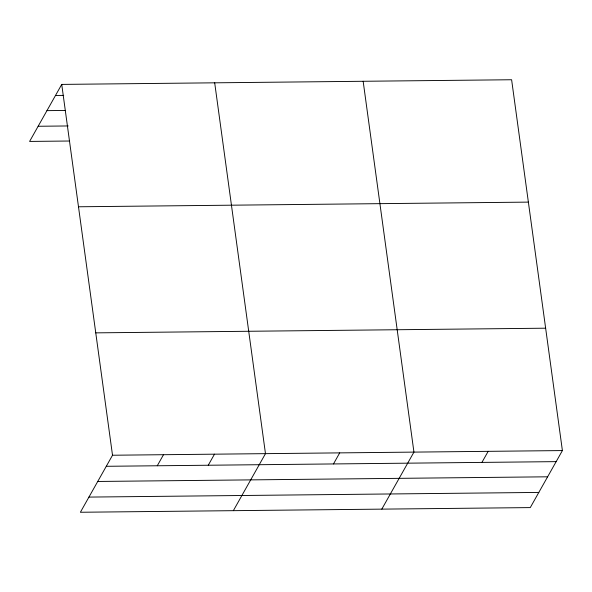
<?xml version="1.0" encoding="UTF-8"?>
<svg xmlns="http://www.w3.org/2000/svg" width="592" height="592" viewBox="0 0 592 592"><rect width="100%" height="100%" fill="white"/><g stroke="black" fill="none" stroke-linecap="round" stroke-linejoin="round"><path stroke-width="0.89" d="M61.731 84.404L112.517 455.233L80.386 512.258L530.269 507.596L562.4 450.571L511.614 79.742L61.731 84.404L29.6 141.429L69.664 141.014M157.265 465.771L163.503 454.708M208.251 465.238L214.489 454.175M233.344 510.674L265.475 453.65L214.689 82.821M333.474 463.943L339.704 452.88M381.803 509.135L413.941 452.11L363.155 81.282M481.932 462.404L488.171 451.341M55.493 95.475L63.692 95.386M46.953 110.637L65.157 110.452M38.147 126.266L68.191 125.955M78.492 206.778L528.375 202.116M95.756 332.859L545.639 328.197M112.517 455.233L562.4 450.571M106.279 466.296L556.162 461.634M97.732 481.466L547.622 476.804M88.926 497.088L538.816 492.426"/></g></svg>
